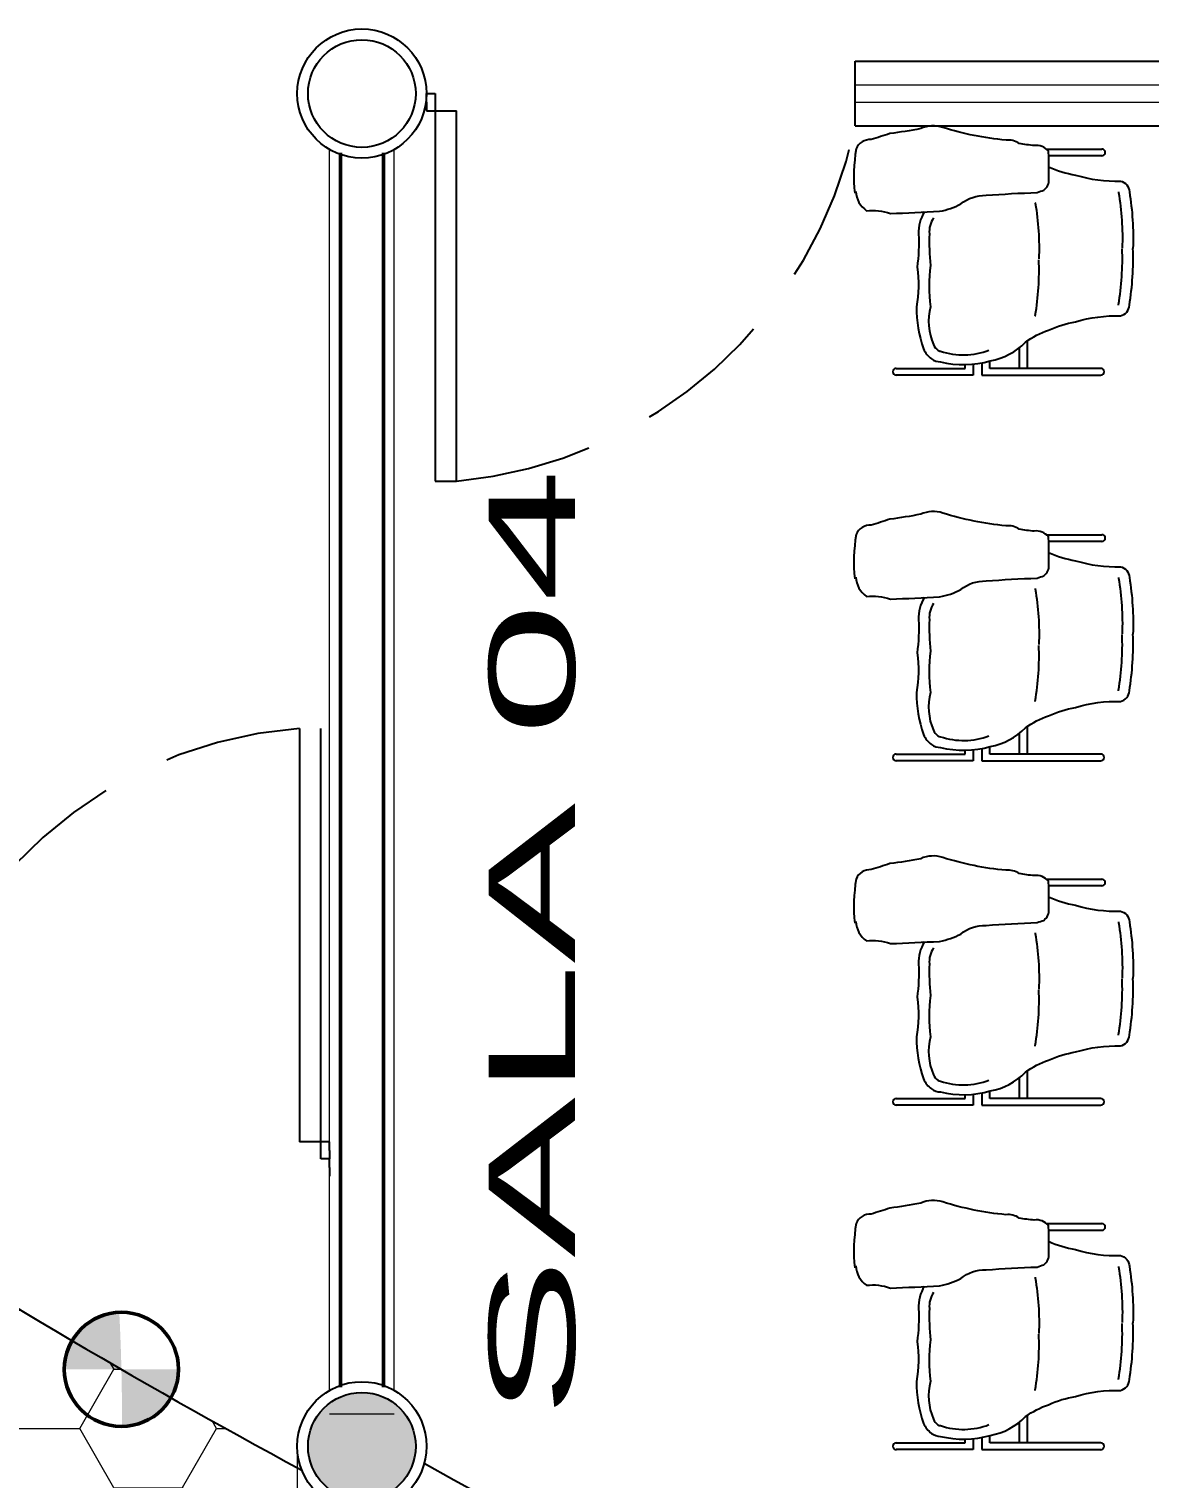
# Model space of a CAD drawing. Header units: millimetres. Extents: x 78.3 to 128, y 45 to 95.8.
# Drawn here: x 87.222 to 89.822, y 55.939 to 59.304 of the extents above; entities that cross this region are included whole.
import ezdxf

# ---------------------------------------------------------------- set-up
doc = ezdxf.new("R2010")
doc.units = ezdxf.units.MM
doc.header["$LTSCALE"] = 0.025
doc.linetypes.add('DASHED', pattern=[19.05, 12.7, -6.35])
for name, color, linetype, lineweight in [('EJES', 7, 'Continuous', 0), ('muebles', 255, 'Continuous', 25), ('MURO CARGA', 6, 'Continuous', 50), ('MURO DIVISORIO', 2, 'Continuous', 25), ('NOMBRES', 54, 'Continuous', 30), ('PISOS', 3, 'Continuous', 18), ('ventana', 4, 'Continuous', 15)]:
    doc.layers.add(name, color=color, linetype=linetype, lineweight=lineweight)
doc.styles.add('EST2', font='arial.ttf', dxfattribs={"width": 2, "height": 0.2})

msp = doc.modelspace()

# ---------------------------------------------------------------- hatches: boundary and pattern name
h = msp.add_hatch(color=3)
h.paths.add_polyline_path([(88.12, 56.0123, 1), (87.87, 56.0123, 1)])
h.paths.add_polyline_path([(92.87, 54.2623, 1), (93.12, 54.2623, 1)])
h.paths.add_polyline_path([(97.87, 54.154, 1), (98.12, 54.154, 1)])
h.paths.add_polyline_path([(102.87, 54.154, 1), (103.12, 54.154, 1)])
at = {"layer": 'MURO CARGA', "linetype": 'Continuous'}
for points in [[(87.4318, 56.3234, 0.403191), (87.3042, 56.1909), (87.4368, 56.1909, 0.007064)], [(87.5695, 56.1909), (87.4368, 56.1909, -0.007064), (87.4381, 56.0583, 0.411426)]]:
    msp.add_hatch(color=256, dxfattribs=at).paths.add_polyline_path(points)
at = {"layer": 'PISOS', "linetype": 'Continuous'}
h = msp.add_hatch(dxfattribs=at)
h.set_pattern_fill('HONEY', color=0, scale=0.05, style=0)
h.set_pattern_definition([(0, (82.895, 51.65402), (0.238125, 0.1374815), [0.15875, -0.3175]), (120, (82.895, 51.65402), (-0.238125, 0.1374815), [0.15875, -0.3175]), (60, (82.895, 51.65402), (3e-08, 0.274963), [-0.3175, 0.15875])])
h.paths.add_polyline_path([(87.92, 55.8823, -0.168529), (87.8557, 55.9567, -0.016145), (86.92, 56.5022), (86.92, 54.654), (87.92, 54.654)])
h.paths.add_polyline_path([(86.92, 54.654), (86.92, 54.154), (87.92, 54.154), (87.92, 54.654)])
h.paths.add_polyline_path([(86.92, 51.654), (87.92, 51.654), (87.92, 54.154), (86.92, 54.154)])

# ---------------------------------------------------------------- linework, layer by layer
for p, q in [((89.5838, 59.0252), (89.7129, 59.0252)), ((89.7129, 59.0095), (89.5894, 59.0095)), ((89.5208, 58.5635), (89.5208, 58.5157)), ((89.5399, 58.5157), (89.5399, 58.58)), ((89.4143, 58.5256), (89.4143, 58.5)), ((89.4339, 58.5294), (89.4339, 58.5)), ((89.453, 58.5157), (89.453, 58.5331)), ((89.2354, 58.5157), (89.3951, 58.5157)), ((89.4143, 58.5), (89.2354, 58.5)), ((89.3951, 58.5157), (89.3951, 58.5245)), ((89.4339, 58.5), (89.71, 58.5)), ((89.71, 58.5157), (89.453, 58.5157)), ((89.5838, 58.1295), (89.7128, 58.1295)), ((89.7128, 58.1138), (89.5894, 58.1138)), ((89.5399, 57.62), (89.5399, 57.6844)), ((89.5208, 57.6679), (89.5208, 57.62)), ((89.2354, 57.62), (89.3951, 57.62)), ((89.3951, 57.62), (89.3951, 57.6288)), ((89.4142, 57.63), (89.4142, 57.6044)), ((89.4339, 57.6338), (89.4339, 57.6044)), ((89.453, 57.62), (89.453, 57.6375)), ((89.71, 57.62), (89.453, 57.62)), ((89.4142, 57.6044), (89.2354, 57.6044)), ((89.4339, 57.6044), (89.71, 57.6044)), ((89.5838, 57.3295), (89.7128, 57.3295)), ((89.7128, 57.3138), (89.5894, 57.3138)), ((89.5399, 56.82), (89.5399, 56.8844)), ((89.5208, 56.8679), (89.5208, 56.82)), ((89.2354, 56.82), (89.3951, 56.82)), ((89.3951, 56.82), (89.3951, 56.8288)), ((89.4142, 56.83), (89.4142, 56.8044)), ((89.4339, 56.8338), (89.4339, 56.8044)), ((89.453, 56.82), (89.453, 56.8375)), ((89.71, 56.82), (89.453, 56.82)), ((89.4142, 56.8044), (89.2354, 56.8044)), ((89.4339, 56.8044), (89.71, 56.8044)), ((89.5838, 56.5295), (89.7128, 56.5295)), ((89.7128, 56.5138), (89.5894, 56.5138)), ((89.5399, 56.02), (89.5399, 56.0844)), ((89.453, 56.02), (89.453, 56.0375)), ((89.5208, 56.0679), (89.5208, 56.02)), ((89.2354, 56.02), (89.3951, 56.02)), ((89.4142, 56.0044), (89.2354, 56.0044)), ((89.3951, 56.02), (89.3951, 56.0288)), ((89.4142, 56.03), (89.4142, 56.0044)), ((89.4339, 56.0338), (89.4339, 56.0044)), ((89.4339, 56.0044), (89.71, 56.0044)), ((89.71, 56.02), (89.453, 56.02))]:
    msp.add_line(p, q)
for points in [[(89.1414, 58.9267, 0.2305), (89.1667, 58.8818, -0.11995), (89.2217, 58.8755, 0.004768), (89.3361, 58.8806, 0.072269), (89.3854, 58.8976, -0.181677), (89.4439, 58.9177, -0.009929), (89.5624, 58.9242, -0.023763), (89.5778, 58.9294, 0.252706), (89.5898, 58.9558, -0.005716), (89.5898, 58.9829, 0.032018), (89.5885, 59.0201, 0.272787), (89.5558, 59.0334, -0.034196), (89.521, 59.038, 0.178392), (89.4902, 59.0458, -0.053612), (89.3434, 59.0753, 0.189603), (89.2921, 59.0726, -0.017636), (89.2205, 59.0612, 0.03453)], [(89.2205, 59.0612, -0.014681), (89.1774, 59.0473, 0.313294), (89.1422, 59.0253, 0.063852), (89.139, 58.9226, 1.803795)], [(89.5891, 58.9839, 0.064651), (89.6517, 58.9648, 0.084312), (89.7559, 58.9509, -0.341764), (89.7766, 58.9258, -0.049343), (89.7849, 58.7943)], [(89.5581, 58.9005, -0.228993), (89.5582, 58.8992, -0.050372), (89.5665, 58.7699)], [(89.7514, 58.9258, -0.228993), (89.7515, 58.9244, -0.050372), (89.7599, 58.7952)], [(89.301, 58.8792, 0.165542), (89.2874, 58.8277, -0.043499), (89.2839, 58.7508, -0.0852), (89.2821, 58.6585, 0.082739), (89.2988, 58.561, 0.133526), (89.3173, 58.5379, 0.155802), (89.3381, 58.5309, 0.131433), (89.4535, 58.5333, 0.160788), (89.5353, 58.5767, -0.07536), (89.5891, 58.6046, -0.064651), (89.6517, 58.6237, -0.084312), (89.7559, 58.6376, 0.341764), (89.7766, 58.6627, 0.049343), (89.7849, 58.7943, 0.049343)], [(89.3218, 58.8653, 0.170679), (89.3124, 58.8283, 0.031849), (89.3147, 58.7548, 0.063424), (89.315, 58.6589, 0.167217), (89.3218, 58.5709, 0.133526), (89.332, 58.5581, 0.155802), (89.3384, 58.5559, 0.175553), (89.4506, 58.5581)], [(89.5581, 58.6375, 0.228993), (89.5582, 58.6388, 0.050372), (89.5665, 58.7681)], [(89.7514, 58.6628, 0.228993), (89.7515, 58.6641, 0.050372), (89.7599, 58.7934)], [(89.2205, 58.1655, -0.014681), (89.1773, 58.1516, 0.313294), (89.1422, 58.1297, 0.063852), (89.1389, 58.0269, 1.803795)], [(89.1414, 58.031, 0.2305), (89.1666, 57.9861, -0.11995), (89.2217, 57.9798, 0.004768), (89.336, 57.985, 0.072269), (89.3853, 58.002, -0.181677), (89.4439, 58.022, -0.009929), (89.5624, 58.0286, -0.023763), (89.5778, 58.0337, 0.252706), (89.5898, 58.0602, -0.005716), (89.5898, 58.0873, 0.032018), (89.5885, 58.1245, 0.272787), (89.5558, 58.1377, -0.034196), (89.521, 58.1424, 0.178392), (89.4901, 58.1501, -0.053612), (89.3434, 58.1797, 0.189603), (89.2921, 58.177, -0.017636), (89.2205, 58.1655, 0.03453)], [(89.5891, 58.0883, 0.064651), (89.6517, 58.0691, 0.084312), (89.7559, 58.0552, -0.341764), (89.7766, 58.0302, -0.049343), (89.7848, 57.8986)], [(89.7514, 58.0301, -0.228993), (89.7515, 58.0288, -0.050372), (89.7598, 57.8995)], [(89.5581, 58.0048, -0.228993), (89.5581, 58.0035, -0.050372), (89.5665, 57.8742)], [(89.301, 57.9835, 0.165542), (89.2874, 57.932, -0.043499), (89.2838, 57.8551, -0.0852), (89.2821, 57.7629, 0.082739), (89.2988, 57.6653, 0.133526), (89.3173, 57.6422, 0.155802), (89.338, 57.6353, 0.131433), (89.4534, 57.6376, 0.160788), (89.5352, 57.6811, -0.07536), (89.5891, 57.7089, -0.064651), (89.6517, 57.7281, -0.084312), (89.7559, 57.742, 0.341764), (89.7766, 57.767, 0.049343), (89.7848, 57.8986, 0.049343)], [(89.3218, 57.9697, 0.170679), (89.3124, 57.9326, 0.031849), (89.3147, 57.8591, 0.063424), (89.3149, 57.7633, 0.167217), (89.3217, 57.6753, 0.133526), (89.332, 57.6624, 0.155802), (89.3383, 57.6603, 0.175553), (89.4506, 57.6625)], [(89.7514, 57.7671, 0.228993), (89.7515, 57.7684, 0.050372), (89.7598, 57.8977)], [(89.5581, 57.7419, 0.228993), (89.5581, 57.7432, 0.050372), (89.5665, 57.8724)], [(89.1414, 57.231, 0.2305), (89.1666, 57.1861, -0.11995), (89.2217, 57.1798, 0.004768), (89.336, 57.185, 0.072269), (89.3853, 57.202, -0.181677), (89.4439, 57.222, -0.009929), (89.5624, 57.2286, -0.023763), (89.5778, 57.2337, 0.252706), (89.5898, 57.2602, -0.005716), (89.5898, 57.2873, 0.032018), (89.5885, 57.3245, 0.272787), (89.5558, 57.3377, -0.034196), (89.521, 57.3424, 0.178392), (89.4901, 57.3501, -0.053612), (89.3434, 57.3797, 0.189603), (89.2921, 57.377, -0.017636), (89.2205, 57.3655, 0.03453)], [(89.2205, 57.3655, -0.014681), (89.1773, 57.3516, 0.313294), (89.1422, 57.3297, 0.063852), (89.1389, 57.2269, 1.803795)], [(89.5891, 57.2883, 0.064651), (89.6517, 57.2691, 0.084312), (89.7559, 57.2552, -0.341764), (89.7766, 57.2302, -0.049343), (89.7848, 57.0986)], [(89.7514, 57.2301, -0.228993), (89.7515, 57.2288, -0.050372), (89.7598, 57.0995)], [(89.301, 57.1835, 0.165542), (89.2874, 57.132, -0.043499), (89.2838, 57.0551, -0.0852), (89.2821, 56.9629, 0.082739), (89.2988, 56.8653, 0.133526), (89.3173, 56.8422, 0.155802), (89.338, 56.8353, 0.131433), (89.4534, 56.8376, 0.160788), (89.5352, 56.8811, -0.07536), (89.5891, 56.9089, -0.064651), (89.6517, 56.9281, -0.084312), (89.7559, 56.942, 0.341764), (89.7766, 56.967, 0.049343), (89.7848, 57.0986, 0.049343)], [(89.5581, 57.2048, -0.228993), (89.5581, 57.2035, -0.050372), (89.5665, 57.0742)], [(89.3218, 57.1697, 0.170679), (89.3124, 57.1326, 0.031849), (89.3147, 57.0591, 0.063424), (89.3149, 56.9633, 0.167217), (89.3217, 56.8753, 0.133526), (89.332, 56.8624, 0.155802), (89.3383, 56.8603, 0.175553), (89.4506, 56.8625)], [(89.7514, 56.9671, 0.228993), (89.7515, 56.9684, 0.050372), (89.7598, 57.0977)], [(89.5581, 56.9419, 0.228993), (89.5581, 56.9432, 0.050372), (89.5665, 57.0724)], [(89.1414, 56.431, 0.2305), (89.1666, 56.3861, -0.11995), (89.2217, 56.3798, 0.004768), (89.336, 56.385, 0.072269), (89.3853, 56.402, -0.181677), (89.4439, 56.422, -0.009929), (89.5624, 56.4286, -0.023763), (89.5778, 56.4337, 0.252706), (89.5898, 56.4602, -0.005716), (89.5898, 56.4873, 0.032018), (89.5885, 56.5245, 0.272787), (89.5558, 56.5377, -0.034196), (89.521, 56.5424, 0.178392), (89.4901, 56.5501, -0.053612), (89.3434, 56.5797, 0.189603), (89.2921, 56.577, -0.017636), (89.2205, 56.5655, 0.03453)], [(89.2205, 56.5655, -0.014681), (89.1773, 56.5516, 0.313294), (89.1422, 56.5297, 0.063852), (89.1389, 56.4269, 1.803795)], [(89.5891, 56.4883, 0.064651), (89.6517, 56.4691, 0.084312), (89.7559, 56.4552, -0.341764), (89.7766, 56.4302, -0.049343), (89.7848, 56.2986)], [(89.7514, 56.4301, -0.228993), (89.7515, 56.4288, -0.050372), (89.7598, 56.2995)], [(89.301, 56.3835, 0.165542), (89.2874, 56.332, -0.043499), (89.2838, 56.2551, -0.0852), (89.2821, 56.1629, 0.082739), (89.2988, 56.0653, 0.133526), (89.3173, 56.0422, 0.155802), (89.338, 56.0353, 0.131433), (89.4534, 56.0376, 0.160788), (89.5352, 56.0811, -0.07536), (89.5891, 56.1089, -0.064651), (89.6517, 56.1281, -0.084312), (89.7559, 56.142, 0.341764), (89.7766, 56.167, 0.049343), (89.7848, 56.2986, 0.049343)], [(89.5581, 56.4048, -0.228993), (89.5581, 56.4035, -0.050372), (89.5665, 56.2742)], [(89.3218, 56.3697, 0.170679), (89.3124, 56.3326, 0.031849), (89.3147, 56.2591, 0.063424), (89.3149, 56.1633, 0.167217), (89.3217, 56.0753, 0.133526), (89.332, 56.0624, 0.155802), (89.3383, 56.0603, 0.175553), (89.4506, 56.0625)], [(89.5581, 56.1419, 0.228993), (89.5581, 56.1432, 0.050372), (89.5665, 56.2724)], [(89.7514, 56.1671, 0.228993), (89.7515, 56.1684, 0.050372), (89.7598, 56.2977)]]:
    msp.add_lwpolyline(points, format="xyb")
at = {"color": 3}
for centre, radius in [((87.995, 59.154), 0.15), ((87.995, 59.154), 0.125), ((87.995, 56.0123), 0.15), ((87.995, 56.0123), 0.125)]:
    msp.add_circle(centre, radius, dxfattribs=at)
for centre, start, end in [((89.7129, 59.0173), 270, 90), ((89.2354, 58.5079), 90, 270), ((89.71, 58.5079), 270, 90), ((89.7128, 58.1217), 270, 90), ((89.2354, 57.6122), 90, 270), ((89.71, 57.6122), 270, 90), ((89.7128, 57.3217), 270, 90), ((89.2354, 56.8122), 90, 270), ((89.71, 56.8122), 270, 90), ((89.7128, 56.5217), 270, 90), ((89.2354, 56.0122), 90, 270), ((89.71, 56.0122), 270, 90)]:
    msp.add_arc(centre, 0.00783, start, end)
at = {"layer": 'EJES'}
for p, q in [((87.92, 56.1422), (87.92, 59.0241)), ((88.07, 56.1422), (88.07, 59.0241))]:
    msp.add_line(p, q, dxfattribs=at)
at = {"layer": 'EJES', "color": 3}
msp.add_line((87.92, 56.0873), (88.07, 56.0873), dxfattribs=at)
at = {"layer": 'muebles', "color": 0, "linetype": 'Continuous'}
for p, q in [((88.145, 59.154), (88.165, 59.154)), ((88.145, 59.134), (88.145, 59.154)), ((88.145, 59.134), (88.145, 59.114)), ((88.165, 59.154), (88.165, 58.254)), ((88.145, 59.114), (88.165, 59.114)), ((88.165, 59.114), (88.215, 59.114)), ((88.215, 58.254), (88.215, 59.114)), ((88.165, 58.254), (88.215, 58.254)), ((87.85, 57.6796), (87.85, 56.7196)), ((87.9, 56.6796), (87.9, 57.6796)), ((87.9, 56.7196), (87.85, 56.7196)), ((87.92, 56.7196), (87.9, 56.7196)), ((87.92, 56.6996), (87.92, 56.7196)), ((87.92, 56.6996), (87.92, 56.7196)), ((87.92, 56.6796), (87.9, 56.6796)), ((87.92, 56.6796), (87.9, 56.6796)), ((87.92, 56.6996), (87.92, 56.6796)), ((87.92, 56.6996), (87.92, 56.6796)), ((87.92, 56.6596), (87.92, 56.6796)), ((87.92, 56.6596), (87.92, 56.6796)), ((87.92, 56.6596), (87.92, 56.6396)), ((87.92, 56.6596), (87.92, 56.6396))]:
    msp.add_line(p, q, dxfattribs=at)
at = {"layer": 'muebles', "color": 0, "linetype": 'DASHED'}
for centre, radius, start, end in [((88.1186, 59.2931), 1.0436, 275.2982, 348.1609), ((87.9247, 56.6776), 1.0048, 94.2665, 179.8878)]:
    msp.add_arc(centre, radius, start, end, dxfattribs=at)
at = {"layer": 'MURO CARGA'}
for p, q in [((87.945, 56.1497), (87.945, 59.0165)), ((88.045, 56.1497), (88.045, 59.0165))]:
    msp.add_line(p, q, dxfattribs=at)
at = {"layer": 'MURO CARGA', "color": 1, "linetype": 'Continuous', "lineweight": 13}
msp.add_line((87.845, 56.0123), (87.845, 49.1751), dxfattribs=at)
at = {"layer": 'MURO CARGA', "linetype": 'Continuous'}
msp.add_circle((87.4368, 56.1909), 0.1326, dxfattribs=at)
at = {"layer": 'MURO DIVISORIO'}
for p, q in [((89.14, 59.079), (89.14, 59.229)), ((89.14, 59.229), (92.8651, 59.229)), ((89.14, 59.079), (92.8651, 59.079))]:
    msp.add_line(p, q, dxfattribs=at)
for centre, radius, start, end in [((95.8331, 70.7142), 16.7757, 232.62699, 241.60559), ((94.9216, 68.0695), 13.868, 240.72315, 261.51647)]:
    msp.add_arc(centre, radius, start, end, dxfattribs=at)
at = {"layer": 'ventana'}
for p, q in [((89.14, 59.174), (92.8463, 59.174)), ((89.14, 59.134), (92.8463, 59.134))]:
    msp.add_line(p, q, dxfattribs=at)

# ---------------------------------------------------------------- texts
at = {"layer": 'NOMBRES', "color": 0, "ltscale": 0.025, "style": 'EST2', "width": 2}
msp.add_text('SALA 04', height=0.2, rotation=90, dxfattribs=at).set_placement((88.4895, 56.0778))

doc.saveas('drawing.dxf')
